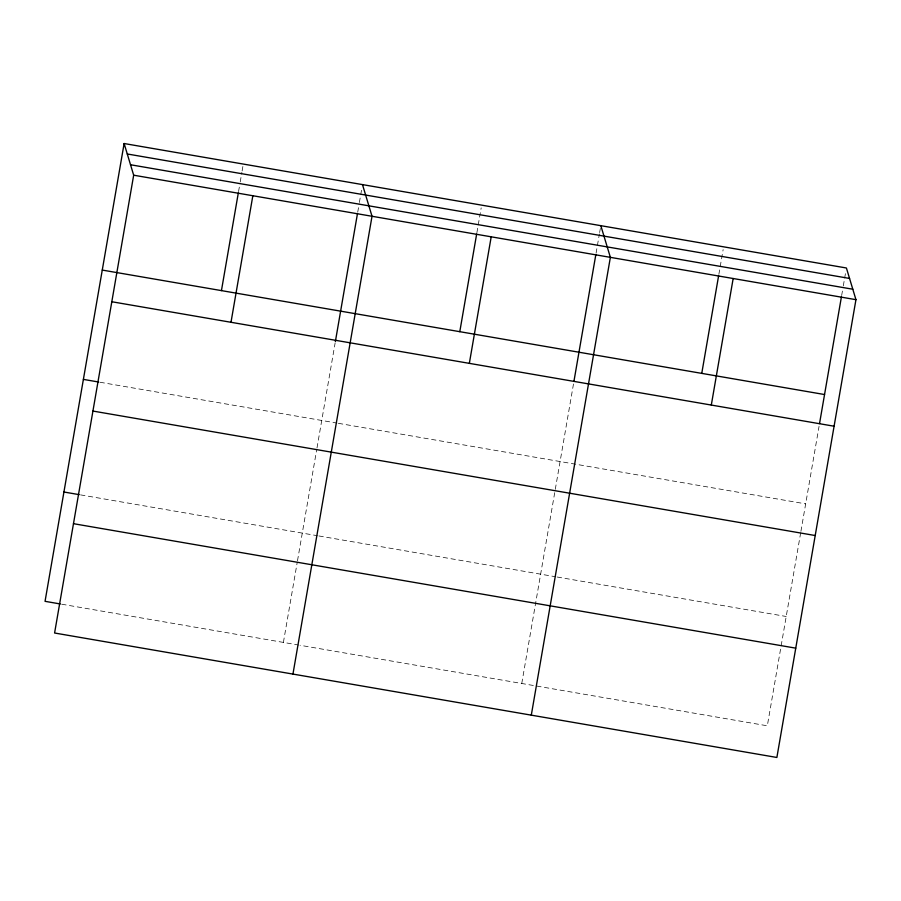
<?xml version="1.0" encoding="UTF-8"?>
<svg xmlns="http://www.w3.org/2000/svg" width="901" height="901" viewBox="0 0 901 901"><rect width="100%" height="100%" fill="white"/><g stroke="black" fill="none" stroke-linecap="round" stroke-linejoin="round"><path stroke-width="0.68" stroke-dasharray="4.5 3.38" d="M238.551 191.575L239.981 183.32M240.218 181.946L241.873 172.316M242.11 170.942L243.067 165.435M283.398 642.402L297.262 562.145M297.499 560.771L316.758 449.306M316.994 447.932L335.127 342.977M357.731 212.107L359.15 203.863M359.386 202.477L361.763 188.726M476.899 232.649L481.179 207.894M521.758 683.476L573.712 382.666M596.079 253.181L599.402 233.933M599.638 232.548L600.359 228.426M718.863 274.343L723.143 249.588M800.685 532.705L767.325 725.801L300.033 645.274M800.921 531.331L819.054 426.364M841.658 295.505L843.077 287.25M843.313 285.876L845.926 270.75M100.011 382.249L336.985 423.087M338.371 423.324L805.663 503.862M80.561 494.886L317.524 535.723M318.909 535.96L555.816 576.786M557.19 577.023L786.213 616.487M61.685 604.199L298.648 645.037"/><path stroke-width="1.35" d="M124.124 143.529L133.675 175.199L54.589 633.009L776.876 757.471L855.95 299.673L846.411 267.991L124.124 143.529L45.05 601.327L60.288 603.963M221.443 290.606L238.314 192.949M230.994 322.288L252.843 195.731M335.363 341.592L357.494 213.492M292.949 674.083L372.023 216.274L362.484 184.604M459.792 331.681L476.663 234.023M469.342 363.362L491.203 236.817M573.948 381.281L595.843 254.566M531.297 715.157L610.371 257.348L600.832 225.678M701.755 373.386L718.626 275.717M711.306 405.056L733.166 278.51M819.527 423.605L841.421 296.88M127.278 153.981L849.553 278.443M130.521 164.748L852.797 289.221M133.675 175.199L855.95 299.673M102.263 270.075L824.55 394.537M111.814 301.745L834.089 426.218M83.388 379.389L98.626 382.013M92.927 411.059L815.214 535.532M63.937 492.014L79.175 494.638M73.477 523.684L795.752 648.157"/></g></svg>
